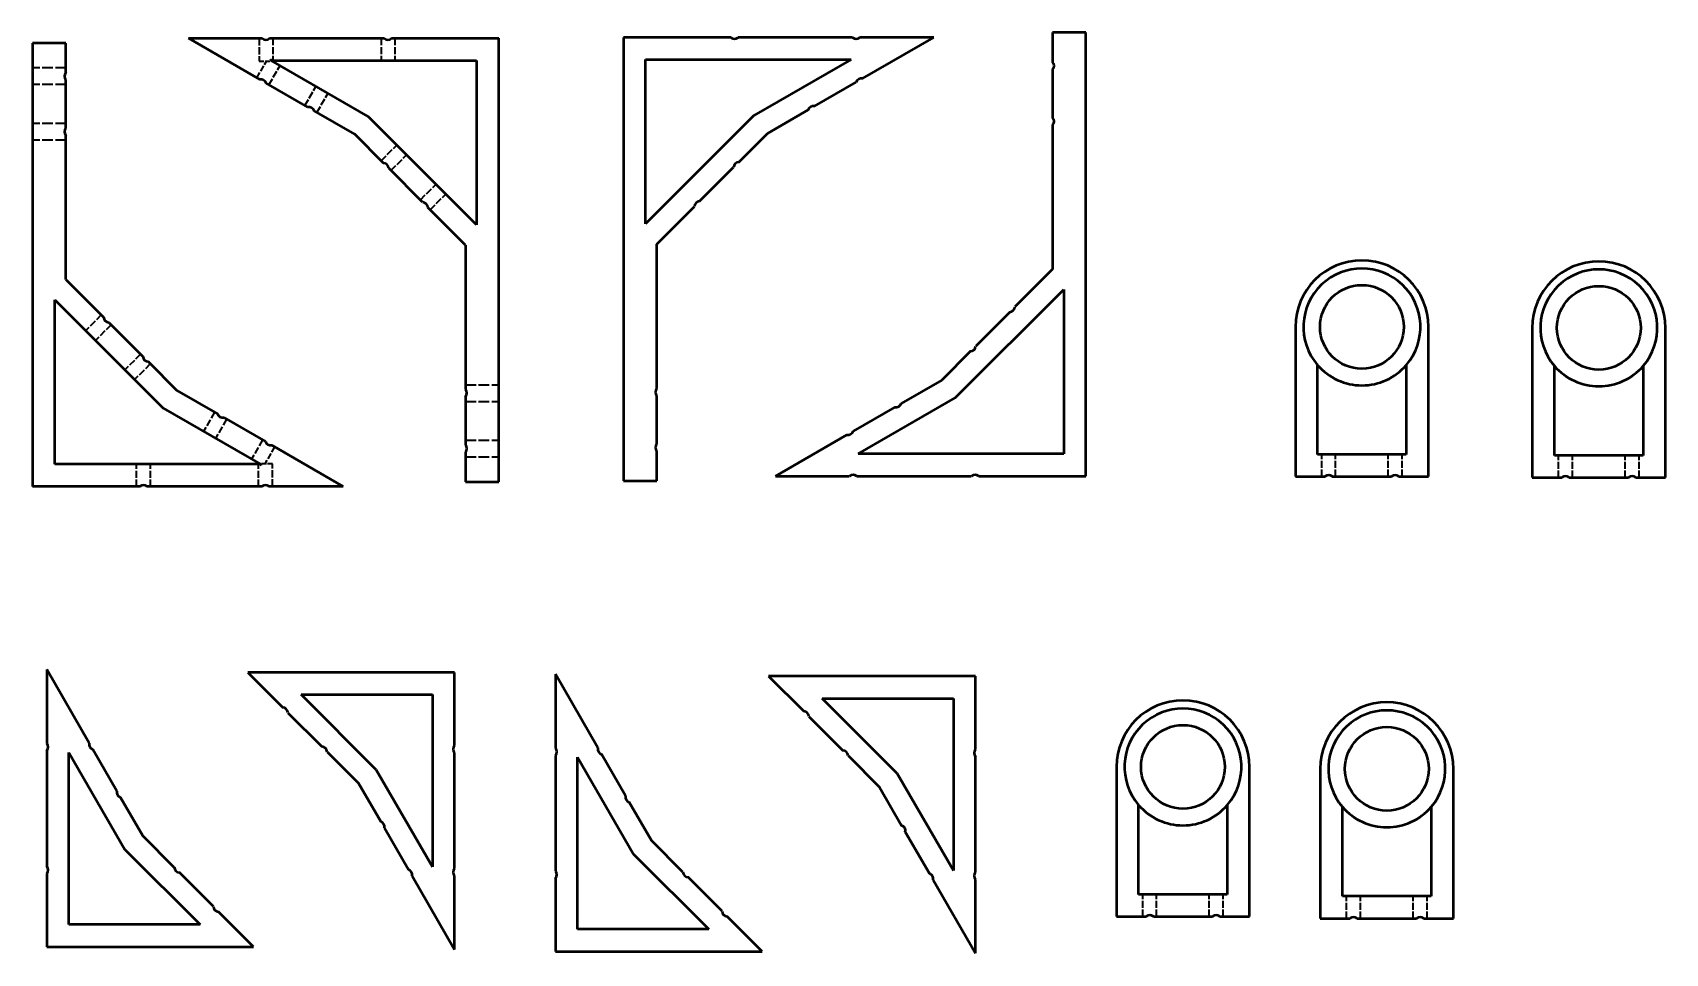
# Model space of a CAD drawing. Header units: millimetres. Extents: x 37 to 331, y 98 to 264.
import ezdxf

# ---------------------------------------------------------------- set-up
doc = ezdxf.new("R2010")
doc.units = ezdxf.units.MM
doc.linetypes.add('DASHED', pattern=[0.2068, 0.1655, -0.0413])
doc.layers.add('외형선(ISO)', color=7, linetype='Continuous', lineweight=50)
doc.layers.add('은선 (ISO)', color=7, linetype='DASHED', lineweight=35)

msp = doc.modelspace()

# ---------------------------------------------------------------- linework, layer by layer
at = {"layer": '외형선(ISO)'}
for p, q in [((42.96, 262.38), (36.96, 262.38)), ((36.96, 262.38), (36.96, 182.38)), ((42.96, 257.04), (42.96, 262.38)), ((77.92, 255.8), (65.05, 263.23)), ((65.05, 263.23), (78.39, 263.23)), ((79.71, 263.23), (100.39, 263.23)), ((101.71, 263.23), (121.05, 263.23)), ((121.05, 183.23), (121.05, 263.23)), ((143.53, 263.4), (143.53, 183.4)), ((162.87, 263.4), (143.53, 263.4)), ((184.87, 263.4), (164.19, 263.4)), ((199.53, 263.4), (186.19, 263.4)), ((186.66, 255.97), (199.53, 263.4)), ((220.94, 264.25), (220.94, 258.91)), ((226.94, 264.25), (220.94, 264.25)), ((226.94, 184.25), (226.94, 264.25)), ((97.51, 249.11), (79.98, 259.23)), ((79.98, 259.23), (117.05, 259.23)), ((117.05, 259.23), (117.05, 229.57)), ((147.53, 229.74), (147.53, 259.4)), ((147.53, 259.4), (184.6, 259.4)), ((184.6, 259.4), (167.07, 249.28)), ((220.94, 257.59), (220.94, 248.91)), ((42.96, 247.04), (42.96, 255.72)), ((86.58, 250.8), (79.07, 255.14)), ((178, 250.97), (185.51, 255.31)), ((95.05, 245.91), (87.73, 250.14)), ((117.05, 229.57), (97.51, 249.11)), ((167.07, 249.28), (147.53, 229.74)), ((169.53, 246.08), (176.85, 250.31)), ((220.94, 247.59), (220.94, 221.57)), ((42.96, 219.7), (42.96, 245.72)), ((100.24, 240.72), (95.05, 245.91)), ((164.34, 240.89), (169.53, 246.08)), ((107.31, 233.65), (101.18, 239.79)), ((157.27, 233.82), (163.4, 239.96)), ((115.05, 225.91), (108.25, 232.71)), ((149.53, 226.08), (156.33, 232.88)), ((115.05, 225.91), (115.05, 199.89)), ((149.53, 200.06), (149.53, 226.08)), ((220.94, 221.57), (214.13, 214.77)), ((42.96, 219.7), (49.77, 212.9)), ((40.96, 216.04), (60.51, 196.5)), ((40.96, 186.38), (40.96, 216.04)), ((203.39, 198.37), (222.94, 217.92)), ((222.94, 217.92), (222.94, 188.25)), ((213.2, 213.83), (207.06, 207.7)), ((50.7, 211.96), (56.84, 205.83)), ((264.73, 211.16), (264.73, 184.16)), ((288.73, 184.16), (288.73, 211.16)), ((307.46, 210.99), (307.46, 183.99)), ((331.46, 183.99), (331.46, 210.99)), ((206.12, 206.76), (200.94, 201.57)), ((57.77, 204.89), (62.96, 199.7)), ((268.73, 188.16), (268.73, 204.28)), ((284.73, 204.28), (284.73, 188.16)), ((311.46, 187.99), (311.46, 204.11)), ((327.46, 204.11), (327.46, 187.99)), ((200.94, 201.57), (193.61, 197.35)), ((62.96, 199.7), (70.29, 195.47)), ((115.05, 198.57), (115.05, 189.89)), ((149.53, 190.06), (149.53, 198.74)), ((185.86, 188.25), (203.39, 198.37)), ((60.51, 196.5), (78.04, 186.38)), ((71.43, 194.81), (78.95, 190.47)), ((192.47, 196.68), (184.95, 192.35)), ((183.81, 191.68), (170.94, 184.25)), ((80.09, 189.81), (92.96, 182.38)), ((115.05, 188.57), (115.05, 183.23)), ((149.53, 183.4), (149.53, 188.74)), ((78.04, 186.38), (40.96, 186.38)), ((222.94, 188.25), (185.86, 188.25)), ((284.73, 188.16), (268.73, 188.16)), ((327.46, 187.99), (311.46, 187.99)), ((115.05, 183.23), (121.05, 183.23)), ((143.53, 183.4), (149.53, 183.4)), ((170.94, 184.25), (184.27, 184.25)), ((185.6, 184.25), (206.27, 184.25)), ((207.6, 184.25), (226.94, 184.25)), ((264.73, 184.16), (270.07, 184.16)), ((271.39, 184.16), (282.07, 184.16)), ((283.39, 184.16), (288.73, 184.16)), ((307.46, 183.99), (312.8, 183.99)), ((314.12, 183.99), (324.8, 183.99)), ((326.12, 183.99), (331.46, 183.99)), ((56.3, 182.38), (36.96, 182.38)), ((78.3, 182.38), (57.63, 182.38)), ((92.96, 182.38), (79.63, 182.38)), ((47.16, 136.04), (39.5, 149.33)), ((39.5, 149.33), (39.5, 136.02)), ((75.75, 148.82), (82.07, 142.5)), ((113.07, 148.82), (75.75, 148.82)), ((113.07, 135.62), (113.07, 148.82)), ((138.92, 135.19), (131.25, 148.48)), ((131.25, 148.48), (131.25, 135.17)), ((169.72, 148.14), (176.04, 141.82)), ((207.04, 148.14), (169.72, 148.14)), ((207.04, 134.94), (207.04, 148.14)), ((98.95, 131.27), (85.41, 144.82)), ((85.41, 144.82), (109.07, 144.82)), ((109.07, 144.82), (109.07, 113.74)), ((83.01, 141.56), (89.14, 135.43)), ((192.92, 130.59), (179.38, 144.14)), ((179.38, 144.14), (203.04, 144.14)), ((203.04, 144.14), (203.04, 113.06)), ((176.97, 140.88), (183.11, 134.75)), ((39.5, 134.69), (39.5, 113.85)), ((43.5, 103.33), (43.5, 134.4)), ((43.5, 134.4), (53.61, 116.87)), ((52.16, 127.38), (47.83, 134.9)), ((90.08, 134.49), (95.75, 128.82)), ((113.07, 113.45), (113.07, 134.3)), ((131.25, 133.84), (131.25, 113)), ((135.25, 102.48), (135.25, 133.55)), ((135.25, 133.55), (145.37, 116.02)), ((143.92, 126.53), (139.58, 134.05)), ((184.04, 133.81), (189.72, 128.14)), ((207.04, 112.77), (207.04, 133.62)), ((109.07, 113.74), (98.95, 131.27)), ((203.04, 113.06), (192.92, 130.59)), ((232.45, 131.77), (232.45, 104.77)), ((256.45, 104.77), (256.45, 131.77)), ((269.22, 131.43), (269.22, 104.43)), ((293.22, 104.43), (293.22, 131.43)), ((95.75, 128.82), (99.74, 121.91)), ((189.72, 128.14), (193.71, 121.23)), ((56.82, 119.33), (52.83, 126.24)), ((148.57, 118.48), (144.58, 125.39)), ((236.45, 108.77), (236.45, 124.89)), ((252.45, 124.89), (252.45, 108.77)), ((273.22, 108.43), (273.22, 124.55)), ((289.22, 124.55), (289.22, 108.43)), ((100.4, 120.76), (104.74, 113.25)), ((62.49, 113.65), (56.82, 119.33)), ((154.24, 112.8), (148.57, 118.48)), ((194.37, 120.08), (198.71, 112.56)), ((53.61, 116.87), (67.16, 103.33)), ((145.37, 116.02), (158.91, 102.48)), ((39.5, 112.52), (39.5, 99.33)), ((69.56, 106.58), (63.43, 112.72)), ((105.4, 112.1), (113.07, 98.82)), ((113.07, 98.82), (113.07, 112.13)), ((131.25, 111.67), (131.25, 98.48)), ((161.32, 105.73), (155.18, 111.87)), ((199.37, 111.42), (207.04, 98.14)), ((207.04, 98.14), (207.04, 111.45)), ((252.45, 108.77), (236.45, 108.77)), ((289.22, 108.43), (273.22, 108.43)), ((67.16, 103.33), (43.5, 103.33)), ((76.82, 99.33), (70.5, 105.65)), ((168.57, 98.48), (162.25, 104.79)), ((232.45, 104.77), (237.79, 104.77)), ((239.11, 104.77), (249.79, 104.77)), ((251.11, 104.77), (256.45, 104.77)), ((269.22, 104.43), (274.56, 104.43)), ((275.88, 104.43), (286.56, 104.43)), ((287.88, 104.43), (293.22, 104.43)), ((158.91, 102.48), (135.25, 102.48)), ((39.5, 99.33), (76.82, 99.33)), ((131.25, 98.48), (168.57, 98.48))]:
    msp.add_line(p, q, dxfattribs=at)
for centre in [(276.73, 211.16), (319.46, 210.99), (244.45, 131.77), (281.22, 131.43)]:
    msp.add_circle(centre, 7.55, dxfattribs=at)
for centre, radius, start, end in [((79.05, 263.98), 1, 228.5904, 311.4096), ((101.05, 263.98), 1, 228.5904, 311.4096), ((163.53, 264.15), 1, 228.5904, 311.4096), ((185.53, 264.15), 1, 228.5904, 311.4096), ((43.71, 256.38), 1, 138.5904, 221.4096), ((220.19, 258.25), 1, 318.5904, 41.4096), ((78.12, 254.82), 1, 18.5904, 101.4096), ((186.46, 254.99), 1, 78.5904, 161.4096), ((86.78, 249.82), 1, 18.5904, 101.4096), ((177.8, 249.99), 1, 78.5904, 161.4096), ((220.19, 248.25), 1, 318.5904, 41.4096), ((43.71, 246.38), 1, 138.5904, 221.4096), ((100.18, 239.72), 1, 3.5904, 86.4096), ((164.4, 239.89), 1, 93.5904, 176.4096), ((107.25, 232.65), 1, 3.5904, 86.4096), ((157.33, 232.82), 1, 93.5904, 176.4096), ((276.73, 211.16), 12, 0, 180), ((276.73, 211.16), 10.55, 319.314, 220.686), ((319.46, 210.99), 12, 0, 180), ((319.46, 210.99), 10.55, 319.314, 220.686), ((50.77, 212.96), 1, 183.5904, 266.4096), ((213.13, 214.83), 1, 273.5904, 356.4096), ((206.06, 207.76), 1, 273.5904, 356.4096), ((57.84, 205.89), 1, 183.5904, 266.4096), ((276.73, 211.16), 10.55, 220.686, 319.314), ((319.46, 210.99), 10.55, 220.686, 319.314), ((114.3, 199.23), 1, 318.5904, 41.4096), ((150.28, 199.4), 1, 138.5904, 221.4096), ((192.67, 197.66), 1, 258.5904, 341.4096), ((71.23, 195.79), 1, 198.5904, 281.4096), ((184, 192.66), 1, 258.5904, 341.4096), ((79.89, 190.79), 1, 198.5904, 281.4096), ((114.3, 189.23), 1, 318.5904, 41.4096), ((150.28, 189.4), 1, 138.5904, 221.4096), ((56.96, 181.63), 1, 48.5904, 131.4096), ((78.96, 181.63), 1, 48.5904, 131.4096), ((184.94, 183.5), 1, 48.5904, 131.4096), ((206.94, 183.5), 1, 48.5904, 131.4096), ((270.73, 183.41), 1, 48.5904, 131.4096), ((282.73, 183.41), 1, 48.5904, 131.4096), ((313.46, 183.24), 1, 48.5904, 131.4096), ((325.46, 183.24), 1, 48.5904, 131.4096), ((82.01, 141.5), 1, 3.5904, 86.4096), ((175.98, 140.82), 1, 3.5904, 86.4096), ((244.45, 131.77), 12, 0, 180), ((244.45, 131.77), 10.55, 319.314, 220.686), ((281.22, 131.43), 12, 0, 180), ((281.22, 131.43), 10.55, 319.314, 220.686), ((38.75, 135.36), 1, 318.5904, 41.4096), ((48.14, 135.85), 1, 168.5904, 251.4096), ((113.82, 134.96), 1, 138.5904, 221.4096), ((89.08, 134.43), 1, 3.5904, 86.4096), ((130.5, 134.5), 1, 318.5904, 41.4096), ((139.9, 134.99), 1, 168.5904, 251.4096), ((183.05, 133.75), 1, 3.5904, 86.4096), ((207.79, 134.28), 1, 138.5904, 221.4096), ((53.14, 127.19), 1, 168.5904, 251.4096), ((144.9, 126.33), 1, 168.5904, 251.4096), ((244.45, 131.77), 10.55, 220.686, 319.314), ((281.22, 131.43), 10.55, 220.686, 319.314), ((99.42, 120.96), 1, 348.5904, 71.4096), ((193.39, 120.28), 1, 348.5904, 71.4096), ((38.75, 113.18), 1, 318.5904, 41.4096), ((63.49, 113.72), 1, 183.5904, 266.4096), ((104.42, 112.3), 1, 348.5904, 71.4096), ((113.82, 112.79), 1, 138.5904, 221.4096), ((130.5, 112.33), 1, 318.5904, 41.4096), ((155.24, 112.86), 1, 183.5904, 266.4096), ((198.39, 111.62), 1, 348.5904, 71.4096), ((207.79, 112.11), 1, 138.5904, 221.4096), ((70.56, 106.64), 1, 183.5904, 266.4096), ((162.31, 105.79), 1, 183.5904, 266.4096), ((238.45, 104.02), 1, 48.5904, 131.4096), ((250.45, 104.02), 1, 48.5904, 131.4096), ((275.22, 103.68), 1, 48.5904, 131.4096), ((287.22, 103.68), 1, 48.5904, 131.4096)]:
    msp.add_arc(centre, radius, start, end, dxfattribs=at)
at = {"layer": '은선 (ISO)', "ltscale": 7.80538}
for p, q in [((77.8, 263.23), (77.8, 259.13)), ((80.21, 182.38), (80.21, 186.48))]:
    msp.add_line(p, q, dxfattribs=at)
at = {"layer": '은선 (ISO)', "ltscale": 7.615002}
for p, q in [((80.3, 263.23), (80.3, 259.23)), ((99.8, 263.23), (99.8, 259.23)), ((102.3, 263.23), (102.3, 259.23)), ((79.58, 254.84), (81.58, 258.31)), ((86.07, 251.09), (88.07, 254.56)), ((88.24, 249.84), (90.24, 253.31)), ((99.82, 241.14), (102.65, 243.97)), ((101.59, 239.37), (104.42, 242.2)), ((106.9, 234.07), (109.72, 236.89)), ((108.66, 232.3), (111.49, 235.13)), ((49.35, 213.31), (46.52, 210.48)), ((51.12, 211.55), (48.29, 208.72)), ((56.42, 206.24), (53.59, 203.41)), ((58.19, 204.47), (55.36, 201.65)), ((69.78, 195.77), (67.78, 192.3)), ((71.94, 194.52), (69.94, 191.05)), ((78.44, 190.77), (76.44, 187.3)), ((55.71, 182.38), (55.71, 186.38)), ((58.21, 182.38), (58.21, 186.38)), ((77.71, 182.38), (77.71, 186.38)), ((269.48, 184.16), (269.48, 188.16)), ((271.98, 184.16), (271.98, 188.16)), ((281.48, 184.16), (281.48, 188.16)), ((283.98, 184.16), (283.98, 188.16)), ((312.21, 183.99), (312.21, 187.99)), ((314.71, 183.99), (314.71, 187.99)), ((324.21, 183.99), (324.21, 187.99)), ((326.71, 183.99), (326.71, 187.99)), ((237.2, 104.77), (237.2, 108.77)), ((239.7, 104.77), (239.7, 108.77)), ((249.2, 104.77), (249.2, 108.77)), ((251.7, 104.77), (251.7, 108.77)), ((273.97, 104.43), (273.97, 108.43)), ((276.47, 104.43), (276.47, 108.43)), ((285.97, 104.43), (285.97, 108.43)), ((288.47, 104.43), (288.47, 108.43))]:
    msp.add_line(p, q, dxfattribs=at)
at = {"layer": '은선 (ISO)', "ltscale": 0.580476}
for p, q in [((79.78, 259.13), (79.85, 259.42)), ((78.24, 186.48), (78.16, 186.19))]:
    msp.add_line(p, q, dxfattribs=at)
at = {"layer": '은선 (ISO)', "ltscale": 0.833075}
for p, q in [((80.18, 259.23), (79.85, 259.42)), ((77.84, 186.38), (78.16, 186.19))]:
    msp.add_line(p, q, dxfattribs=at)
at = {"layer": '은선 (ISO)', "ltscale": 11.422553}
for p, q in [((42.96, 257.88), (36.96, 257.88)), ((42.96, 254.88), (36.96, 254.88)), ((42.96, 247.88), (36.96, 247.88)), ((42.96, 244.88), (36.96, 244.88)), ((115.05, 200.73), (121.05, 200.73)), ((115.05, 197.73), (121.05, 197.73)), ((115.05, 190.73), (121.05, 190.73)), ((115.05, 187.73), (121.05, 187.73))]:
    msp.add_line(p, q, dxfattribs=at)
at = {"layer": '은선 (ISO)', "ltscale": 6.676926}
for p, q in [((77.41, 256.09), (79.17, 259.13)), ((80.6, 189.52), (78.85, 186.48))]:
    msp.add_line(p, q, dxfattribs=at)
at = {"layer": '은선 (ISO)', "ltscale": 5.20725}
for p, q in [((77.8, 259.13), (79.78, 259.13)), ((80.21, 186.48), (78.24, 186.48))]:
    msp.add_line(p, q, dxfattribs=at)

doc.saveas('drawing.dxf')
